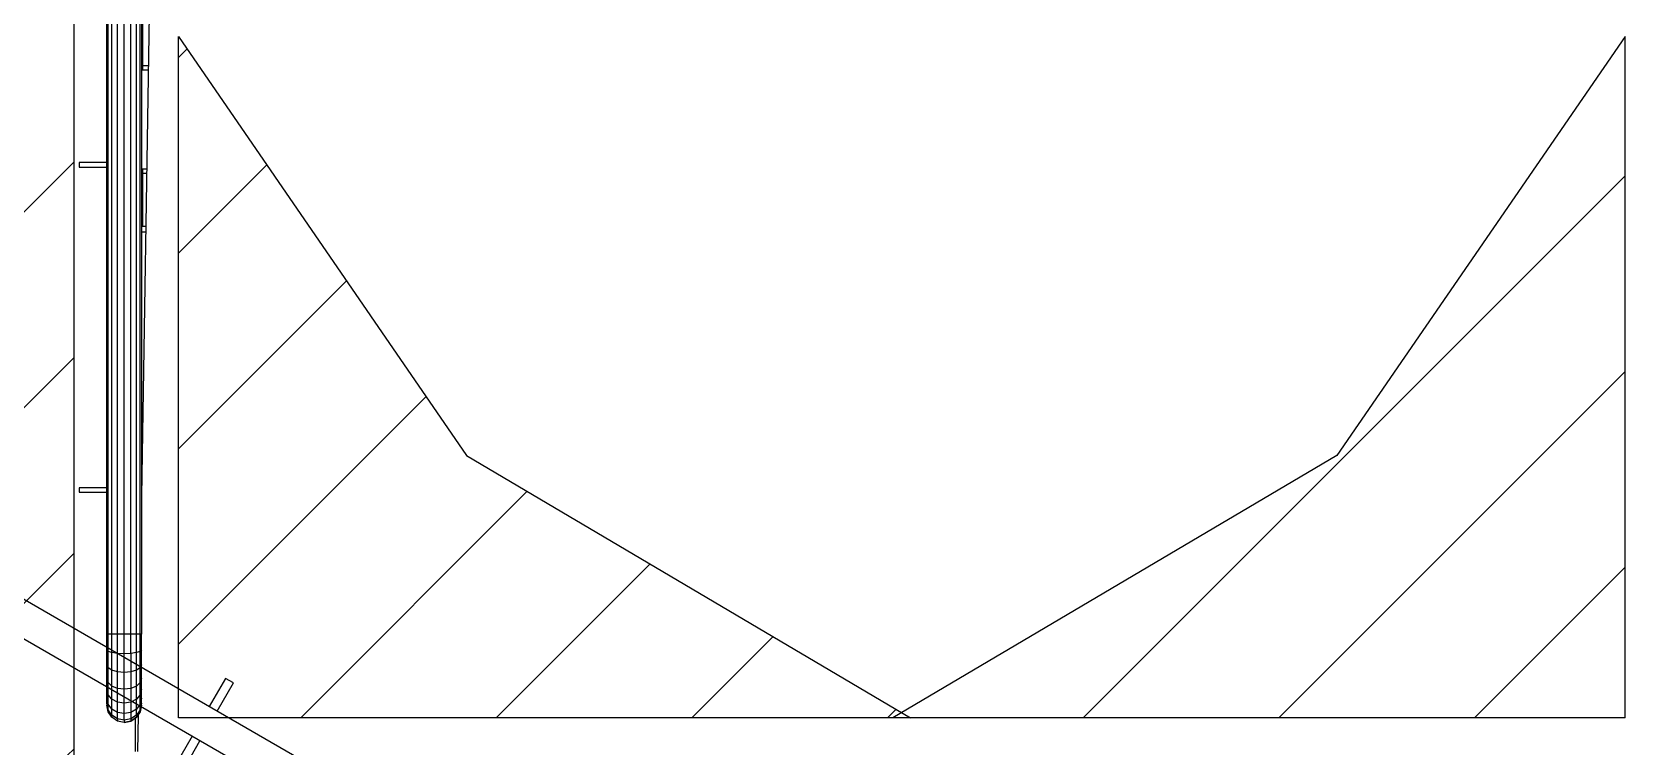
# Model space of a CAD drawing. Header units: metres. Extents: x 0 to 63075, y 0 to 44550.
# Drawn here: x 59575.8 to 59917.8, y 39164.8 to 39316 of the extents above; entities that cross this region are included whole.
import ezdxf

# ---------------------------------------------------------------- set-up
doc = ezdxf.new("R2010")
doc.units = ezdxf.units.M
doc.header["$LTSCALE"] = 75
for name, color, linetype in [('GSB', 7, 'Continuous'), ('ML6', 1, 'Continuous'), ('SDM', 7, 'Continuous'), ('SL1', 8, 'Continuous')]:
    doc.layers.add(name, color=color, linetype=linetype)
doc.styles.add('ROMANS', font='ROMANS.SHX')
doc.dimstyles.new('75___1-75', dxfattribs={"dimscale": 75, "dimtxt": 2.5, "dimasz": 2, "dimexe": 1.5, "dimexo": 1, "dimgap": 0.5, "dimtad": 1, "dimdec": 0, "dimzin": 12, "dimtxsty": 'ROMANS', "dimcen": 0, "dimclrd": 256, "dimclre": 256, "dimclrt": 3, "dimazin": 3, "dimtfac": 1, "dimtdec": 0, "dimtmove": 0, "dimatfit": 0, "dimfxl": 1, "dimlwd": -1, "dimlwe": -1, "dimarcsym": 0})
pattern_1 = [(44.99813, (326091.56, -18363.04), (-137.8813, 137.89033), [])]

# ---------------------------------------------------------------- blocks, each defined once
blk = doc.blocks.new('A$C6bae614f')
at = {"layer": 'SL1'}
h = blk.add_hatch(dxfattribs=at)
h.set_pattern_fill('_USER', color=256, scale=195, angle=44.9981, style=0, pattern_type=0)
h.set_pattern_definition(pattern_1)
h.paths.add_polyline_path([(410341.9, 36163.4), (409407.2, 35611.4), (410948.4, 35611.3), (410948.4, 37045.5)])
h = blk.add_hatch(dxfattribs=at)
h.set_pattern_fill('_USER', color=256, scale=195, angle=44.9981, style=0, pattern_type=0)
h.set_pattern_definition(pattern_1)
h.paths.add_polyline_path([(411501.9, 36034.3), (412127.8, 35664.6), (411095.7, 35664.6), (411095.8, 36625.1)])
h = blk.add_hatch(dxfattribs=at)
h.set_pattern_fill('_USER', color=256, scale=195, angle=44.9981, style=0, pattern_type=0)
h.set_pattern_definition(pattern_1)
h.paths.add_polyline_path([(412728.8, 36034.3), (412102.9, 35664.6), (413135, 35664.6), (413135, 36625)])
for p, q in [((410994.7, 35782.5), (410994.7, 36716.8)), ((410996.5, 35782.5), (410996.5, 36716.8)), ((411001.8, 35782.5), (411001.8, 36716.8)), ((411009.7, 35782.5), (411009.8, 36716.8)), ((411019.1, 35782.5), (411019.1, 36716.8)), ((411028.4, 35782.5), (411028.4, 36716.8)), ((411036.3, 35782.5), (411036.3, 36716.8)), ((411041.6, 35782.5), (411041.6, 36716.8)), ((411043.5, 36716.8), (411043.5, 35782.5)), ((411054.1, 36656.3), (411043.5, 35977.1)), ((411045.1, 36659), (411045.1, 36577.4)), ((411044.1, 36584), (411053, 36584)), ((411044.1, 36432), (411044.1, 36584)), ((411052.9, 36577.4), (411044.1, 36577.4)), ((411052.9, 36577.4), (411044.1, 36577.4)), ((410955.6, 36447.2), (410955.6, 36440.8)), ((410994.7, 36447.2), (410955.6, 36447.2)), ((410955.6, 36440.8), (410994.7, 36440.8)), ((411044.1, 36438.6), (411050.7, 36438.6)), ((411045.1, 36438.6), (411045.1, 36357)), ((411050.6, 36432), (411044.1, 36432)), ((411049.3, 36349.2), (411043.5, 36349.2)), ((411049.4, 36357), (411045.1, 36357)), ((412016.1, 35173.9), (410292.4, 36169.2)), ((411992, 35132.1), (410268.3, 36127.4)), ((410955.6, 35988.9), (410955.6, 35982.5)), ((410994.7, 35988.9), (410955.6, 35988.9)), ((410955.6, 35982.5), (410994.7, 35982.5)), ((410994.7, 35760.3), (410994.7, 35782.5)), ((410996.5, 35782.5), (410994.7, 35782.5)), ((411001.8, 35782.5), (410996.5, 35782.5)), ((410996.5, 35758.2), (410996.5, 35782.5)), ((411001.8, 35756.5), (411001.8, 35782.5)), ((411009.7, 35782.5), (411001.8, 35782.5)), ((411019.1, 35782.5), (411009.7, 35782.5)), ((411009.7, 35755.3), (411009.7, 35782.5)), ((411028.4, 35782.5), (411019.1, 35782.5)), ((411019.1, 35754.9), (411019.1, 35782.5)), ((411028.4, 35755.3), (411028.4, 35782.5)), ((411036.3, 35782.5), (411028.4, 35782.5)), ((411036.3, 35756.5), (411036.3, 35782.5)), ((411041.6, 35782.5), (411036.3, 35782.5)), ((411043.5, 35782.5), (411041.6, 35782.5)), ((411041.6, 35758.2), (411041.6, 35782.5)), ((411043.5, 35760.3), (411043.5, 35782.5)), ((410994.7, 35739.2), (410994.7, 35760.3)), ((410996.5, 35758.2), (410994.7, 35760.3)), ((411001.8, 35756.5), (410996.5, 35758.2)), ((410996.5, 35735.1), (410996.5, 35758.2)), ((411009.7, 35755.3), (411001.8, 35756.5)), ((411001.8, 35731.7), (411001.8, 35756.5)), ((411019.1, 35754.9), (411009.7, 35755.3)), ((411009.7, 35729.4), (411009.7, 35755.3)), ((411028.4, 35755.3), (411019.1, 35754.9)), ((411036.3, 35756.5), (411028.4, 35755.3)), ((411028.4, 35755.3), (411028.4, 35729.4)), ((411041.6, 35758.2), (411036.3, 35756.5)), ((411036.3, 35731.7), (411036.3, 35756.5)), ((411043.5, 35760.3), (411041.6, 35758.2)), ((411041.6, 35735.1), (411041.6, 35758.2)), ((411043.5, 35739.2), (411043.5, 35760.3)), ((410994.7, 35720.2), (410994.7, 35739.2)), ((410996.5, 35735.1), (410994.7, 35739.2)), ((410996.5, 35714.4), (410996.5, 35735.1)), ((411001.8, 35731.7), (410996.5, 35735.1)), ((411019.1, 35728.6), (411019.1, 35754.9)), ((411041.6, 35735.1), (411036.3, 35731.7)), ((411043.5, 35739.2), (411041.6, 35735.1)), ((411041.6, 35714.4), (411041.6, 35735.1)), ((411043.5, 35720.2), (411043.5, 35739.2)), ((410996.5, 35714.4), (410994.7, 35720.2)), ((410994.7, 35704.4), (410994.7, 35720.2)), ((410996.5, 35697.1), (410996.5, 35714.4)), ((411001.8, 35709.4), (410996.5, 35714.4)), ((411009.7, 35729.4), (411001.8, 35731.7)), ((411001.8, 35709.4), (411001.8, 35731.7)), ((411009.7, 35706.1), (411009.7, 35729.4)), ((411019.1, 35728.6), (411009.7, 35729.4)), ((411028.4, 35729.4), (411019.1, 35728.6)), ((411019.1, 35705), (411019.1, 35728.6)), ((411036.3, 35731.7), (411028.4, 35729.4)), ((411028.4, 35729.4), (411028.4, 35706.1)), ((411036.3, 35709.4), (411036.3, 35731.7)), ((411041.6, 35714.4), (411036.3, 35709.4)), ((411043.5, 35720.2), (411041.6, 35714.4)), ((411041.6, 35697.1), (411041.6, 35714.4)), ((411043.5, 35704.4), (411043.5, 35720.2)), ((411162.1, 35720), (411139.1, 35680.3)), ((411150.1, 35674), (411173.1, 35713.7)), ((411173.1, 35713.7), (411162.1, 35720)), ((410994.7, 35692.4), (410994.7, 35704.4)), ((410996.5, 35697.1), (410994.7, 35704.4)), ((410996.5, 35684), (410994.7, 35692.4)), ((410994.7, 35685.1), (410994.7, 35692.4)), ((410996.5, 35684), (410996.5, 35697.1)), ((411001.8, 35690.9), (410996.5, 35697.1)), ((411009.7, 35706.1), (411001.8, 35709.4)), ((411001.8, 35690.9), (411001.8, 35709.4)), ((411001.8, 35676.9), (411001.8, 35690.9)), ((411009.7, 35686.7), (411001.8, 35690.9)), ((411019.1, 35705), (411009.7, 35706.1)), ((411009.7, 35686.7), (411009.7, 35706.1)), ((411028.4, 35706.1), (411019.1, 35705)), ((411019.1, 35685.3), (411019.1, 35705)), ((411036.3, 35709.4), (411028.4, 35706.1)), ((411028.4, 35706.1), (411028.4, 35686.7)), ((411036.3, 35690.9), (411028.4, 35686.7)), ((411036.3, 35690.9), (411036.3, 35709.4)), ((411041.6, 35697.1), (411036.3, 35690.9)), ((411036.3, 35676.9), (411036.3, 35690.9)), ((411043.5, 35704.4), (411041.6, 35697.1)), ((411041.6, 35684), (411041.6, 35697.1)), ((411043.5, 35692.4), (411041.6, 35684)), ((411043.5, 35692.4), (411043.5, 35704.4)), ((411043.5, 35685), (411043.5, 35692.4)), ((410994.7, 35685.1), (410994.7, 35682.5)), ((410996.5, 35675.9), (410994.7, 35685.1)), ((410996.5, 35673.2), (410994.7, 35682.5)), ((410996.5, 35675.9), (410996.5, 35684)), ((411001.8, 35676.9), (410996.5, 35684)), ((410996.5, 35675.9), (410996.5, 35673.2)), ((411001.8, 35668.2), (410996.5, 35675.9)), ((411001.8, 35665.3), (410996.5, 35673.2)), ((411001.8, 35668.2), (411001.8, 35676.9)), ((411009.7, 35672.1), (411001.8, 35676.9)), ((411001.8, 35668.2), (411001.8, 35665.3)), ((411009.7, 35663.1), (411001.8, 35668.2)), ((411009.7, 35660), (411001.8, 35665.3)), ((411009.7, 35672.1), (411009.7, 35686.7)), ((411019.1, 35685.3), (411009.7, 35686.7)), ((411019.1, 35670.5), (411009.7, 35672.1)), ((411009.7, 35663.1), (411009.7, 35672.1)), ((411028.4, 35686.7), (411019.1, 35685.3)), ((411019.1, 35670.5), (411019.1, 35685.3)), ((411028.4, 35672.1), (411019.1, 35670.5)), ((411019.1, 35661.3), (411019.1, 35670.5)), ((411028.4, 35686.7), (411028.4, 35672.1)), ((411036.3, 35676.9), (411028.4, 35672.1)), ((411028.4, 35672.1), (411028.4, 35663.1)), ((411036.3, 35668.2), (411028.4, 35663.1)), ((411036.3, 35665.3), (411028.4, 35660)), ((411028.6, 35660), (411036.5, 35665.3)), ((411035.1, 35616.9), (411035.1, 35664.4)), ((411041.6, 35684), (411036.3, 35676.9)), ((411036.3, 35668.2), (411036.3, 35676.9)), ((411041.6, 35675.9), (411036.3, 35668.2)), ((411041.6, 35673.2), (411036.3, 35665.3)), ((411036.3, 35668.2), (411036.3, 35665.3)), ((411036.5, 35665.3), (411036.3, 35665.3)), ((411036.5, 35665.3), (411041.8, 35673.2)), ((411038.6, 35668.5), (411037.8, 35616.9)), ((411043.5, 35685), (411041.6, 35675.9)), ((411041.6, 35675.9), (411041.6, 35684)), ((411043.5, 35682.5), (411041.6, 35673.2)), ((411041.6, 35675.9), (411041.6, 35673.2)), ((411041.8, 35673.2), (411041.6, 35673.2)), ((411041.8, 35673.2), (411043.6, 35682.5)), ((411043.5, 35682.5), (411043.5, 35685)), ((411043.6, 35682.5), (411043.5, 35683.4)), ((411043.5, 35682.5), (411043.6, 35682.5)), ((411019.1, 35661.3), (411009.7, 35663.1)), ((411009.7, 35663.1), (411009.7, 35660)), ((411019.1, 35658.1), (411009.7, 35660)), ((411028.4, 35663.1), (411019.1, 35661.3)), ((411019.1, 35661.3), (411019.1, 35658.1)), ((411028.4, 35660), (411019.1, 35658.1)), ((411019.2, 35658.1), (411019.1, 35658.1)), ((411019.2, 35658.1), (411028.6, 35660)), ((411028.4, 35663.1), (411028.4, 35660)), ((411028.6, 35660), (411028.4, 35660)), ((411115, 35638.5), (411092.1, 35598.8)), ((411103.1, 35592.4), (411126, 35632.1))]:
    blk.add_line(p, q, dxfattribs=at)
blk.add_lwpolyline([(410341.9, 36163.4), (409407.2, 35611.4), (410948.4, 35611.3), (410948.4, 37045.5)], close=True, dxfattribs=at)
for points in [[(413135, 35664.6), (411095.7, 35664.6), (411095.8, 36625.1), (411501.9, 36034.3), (412127.8, 35664.6)], [(413135, 35664.6), (413135, 36625), (412728.8, 36034.3), (412102.9, 35664.6)]]:
    blk.add_lwpolyline(points, dxfattribs=at)
for radius in [3000, 2990.5]:
    blk.add_circle((412870.1, 34653), radius, dxfattribs=at)
blk = doc.blocks.new('zw$15D4')
at = {"layer": 'ML6', "xscale": 0.2502808837766805, "yscale": 0.2502808837766805, "zscale": 0.2502808837766805}
blk.add_blockref('A$C6bae614f', (-85544.74, -3177.34), dxfattribs=at)

msp = doc.modelspace()

# ---------------------------------------------------------------- block references
at = {"layer": 'GSB', "xscale": 0.6000000000000068, "yscale": 0.6000000000000068, "zscale": 0.6000000000000068}
msp.add_blockref('zw$15D4', (49200, 35721.63), dxfattribs=at)

# ---------------------------------------------------------------- leaders
at = {"layer": 'SDM'}
msp.add_leader([(57495.47, 38156.14), (59453.13, 42438.72), (62243.43, 42438.72)], dimstyle='75___1-75', override={"dimtad": 0}, dxfattribs=at)

doc.saveas('drawing.dxf')
